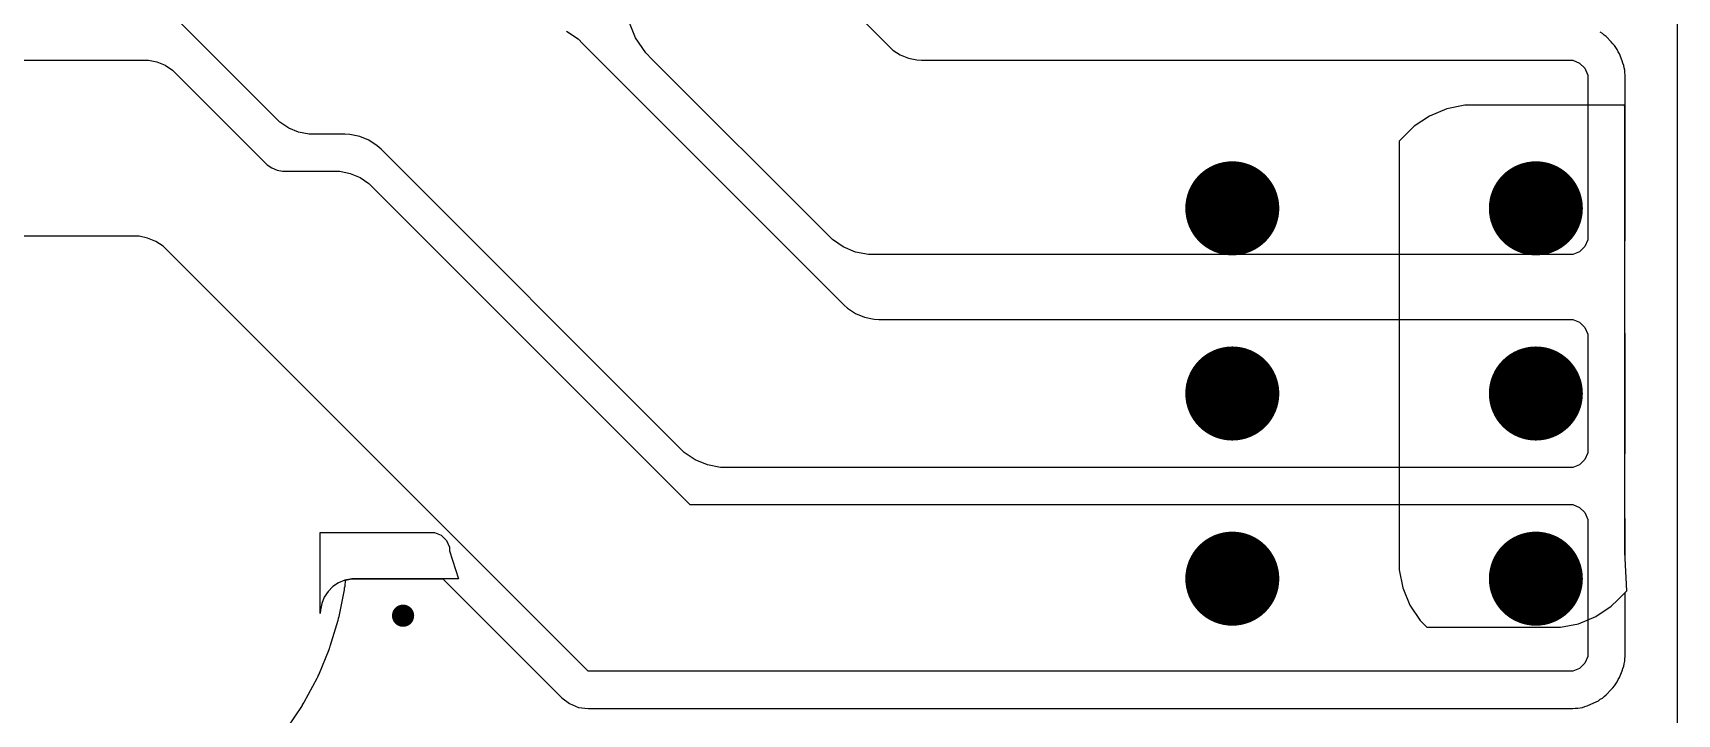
# Model space of a CAD drawing. Header units: millimetres. Extents: x 201 to 305, y 187 to 304.
# Drawn here: x 254 to 298.42, y 249.34 to 267.74 of the extents above; entities that cross this region are included whole.
import ezdxf

# ---------------------------------------------------------------- set-up
doc = ezdxf.new("R2010")
doc.units = ezdxf.units.MM
doc.layers.add('TopLayer', color=1, linetype='Continuous')

# ---------------------------------------------------------------- blocks, each defined once
blk = doc.blocks.new('DG271V_5_0_03P_58')
at = {"layer": 'TopLayer', "const_width": 1.27}
for points in [[(-5.635, 4.1, 1), (-4.365, 4.1, 1)], [(-0.635, 4.1, 1), (0.635, 4.1, 1)], [(4.365, 4.1, 1), (5.635, 4.1, 1)], [(-5.635, -4.1, 1), (-4.365, -4.1, 1)], [(-0.635, -4.1, 1), (0.635, -4.1, 1)], [(4.365, -4.1, 1), (5.635, -4.1, 1)]]:
    blk.add_lwpolyline(points, format="xyb", close=True, dxfattribs=at)

msp = doc.modelspace()

# ---------------------------------------------------------------- linework, layer by layer
at = {"layer": 'TopLayer'}
for p, q in [((298.416, 277.851), (298.416, 230.149)), ((260.573, 265.427), (257.604, 268.396)), ((275.854, 268.646), (277.146, 267.354)), ((270.283, 267.602), (270.096, 268.055)), ((268.413, 267.783), (268.726, 267.574)), ((268.726, 267.574), (268.858, 267.442)), ((268.858, 267.442), (268.858, 267.442)), ((268.858, 267.442), (275.909, 260.391)), ((270.555, 267.195), (270.283, 267.602)), ((296.397, 267.724), (296.34, 267.757)), ((296.444, 267.677), (296.397, 267.724)), ((296.496, 267.637), (296.444, 267.677)), ((296.637, 267.496), (296.496, 267.637)), ((296.677, 267.444), (296.637, 267.496)), ((296.724, 267.397), (296.677, 267.444)), ((296.757, 267.34), (296.724, 267.397)), ((251.354, 267), (257, 267)), ((257, 267), (257.119, 267)), ((257.119, 267), (257.352, 266.954)), ((257.352, 266.954), (257.572, 266.863)), ((270.729, 267.021), (270.555, 267.195)), ((275.47, 262.28), (270.729, 267.021)), ((277.146, 267.354), (277.234, 267.274)), ((277.234, 267.274), (277.431, 267.143)), ((277.431, 267.143), (277.65, 267.052)), ((277.65, 267.052), (277.882, 267.006)), ((277.882, 267.006), (278, 267)), ((278, 267), (278, 267)), ((278, 267), (295.5, 267)), ((295.5, 267), (295.599, 267)), ((295.599, 267), (295.783, 266.924)), ((296.797, 267.287), (296.757, 267.34)), ((296.823, 267.226), (296.797, 267.287)), ((296.856, 267.169), (296.823, 267.226)), ((296.932, 266.985), (296.856, 267.169)), ((296.949, 266.921), (296.932, 266.985)), ((257.572, 266.863), (257.769, 266.73)), ((257.769, 266.73), (257.854, 266.646)), ((257.854, 266.646), (257.854, 266.646)), ((257.854, 266.646), (260.273, 264.227)), ((295.783, 266.924), (295.924, 266.783)), ((295.924, 266.783), (296, 266.599)), ((296, 266.599), (296, 266.5)), ((296, 266.5), (296, 266.5)), ((296, 266.5), (296, 262.25)), ((296.974, 266.86), (296.949, 266.921)), ((296.983, 266.795), (296.974, 266.86)), ((297, 266.731), (296.983, 266.795)), ((297, 266.665), (297, 266.731)), ((297.009, 266.599), (297, 266.665)), ((297.009, 266.5), (297.009, 266.599)), ((297.009, 262.25), (297.009, 266.5)), ((297.009, 266.5), (297.009, 266.5)), ((292.191, 265.685), (291.728, 265.493)), ((292.681, 265.782), (292.191, 265.685)), ((292.932, 265.782), (292.681, 265.782)), ((296.987, 265.782), (292.932, 265.782)), ((296.99, 265.779), (296.987, 265.782)), ((296.987, 265.782), (296.987, 265.782)), ((296.995, 265.772), (296.99, 265.779)), ((296.998, 265.763), (296.995, 265.772)), ((297, 265.754), (296.998, 265.763)), ((297, 265.75), (297, 265.754)), ((297, 253.716), (297, 265.75)), ((260.675, 265.325), (260.573, 265.427)), ((260.573, 265.427), (260.573, 265.427)), ((260.913, 265.166), (260.675, 265.325)), ((261.179, 265.056), (260.913, 265.166)), ((291.312, 265.215), (291.135, 265.038)), ((291.728, 265.493), (291.312, 265.215)), ((261.46, 265), (261.179, 265.056)), ((261.604, 265), (261.46, 265)), ((262.429, 265), (261.604, 265)), ((262.564, 264.993), (262.429, 265)), ((262.429, 265), (262.429, 265)), ((262.829, 264.941), (262.564, 264.993)), ((263.079, 264.837), (262.829, 264.941)), ((263.304, 264.687), (263.079, 264.837)), ((291.135, 265.038), (290.91, 264.813)), ((290.91, 264.813), (290.91, 253.49)), ((291.135, 265.038), (291.135, 265.038)), ((263.404, 264.596), (263.304, 264.687)), ((271.47, 256.53), (263.404, 264.596)), ((260.273, 264.227), (260.329, 264.176)), ((260.329, 264.176), (260.456, 264.092)), ((260.456, 264.092), (260.596, 264.033)), ((260.596, 264.033), (260.745, 264.004)), ((260.745, 264.004), (260.821, 264)), ((260.821, 264), (260.821, 264)), ((260.821, 264), (262.147, 264)), ((262.147, 264), (262.29, 264)), ((262.29, 264), (262.572, 263.944)), ((262.572, 263.944), (262.837, 263.834)), ((262.837, 263.834), (263.075, 263.675)), ((263.075, 263.675), (263.177, 263.573)), ((263.177, 263.573), (263.177, 263.573)), ((263.177, 263.573), (271.75, 255)), ((256.75, 262.25), (248.604, 262.25)), ((256.868, 262.244), (256.75, 262.25)), ((256.75, 262.25), (256.75, 262.25)), ((257.1, 262.198), (256.868, 262.244)), ((257.319, 262.107), (257.1, 262.198)), ((257.516, 261.976), (257.319, 262.107)), ((275.596, 262.154), (275.47, 262.28)), ((275.47, 262.28), (275.47, 262.28)), ((275.892, 261.956), (275.596, 262.154)), ((296, 262.151), (295.924, 261.967)), ((296, 262.25), (296, 262.151)), ((297, 262.085), (297.009, 262.151)), ((297, 259.665), (297, 262.085)), ((297.009, 262.151), (297.009, 262.25)), ((257.604, 261.896), (257.516, 261.976)), ((269, 250.5), (257.604, 261.896)), ((276.222, 261.82), (275.892, 261.956)), ((276.572, 261.75), (276.222, 261.82)), ((276.75, 261.75), (276.572, 261.75)), ((295.5, 261.75), (276.75, 261.75)), ((295.599, 261.75), (295.5, 261.75)), ((295.5, 261.75), (295.5, 261.75)), ((295.783, 261.826), (295.599, 261.75)), ((295.924, 261.967), (295.783, 261.826)), ((275.909, 260.391), (276.006, 260.303)), ((276.006, 260.303), (276.224, 260.158)), ((276.224, 260.158), (276.466, 260.058)), ((276.466, 260.058), (276.723, 260.006)), ((276.723, 260.006), (276.854, 260)), ((276.854, 260), (276.854, 260)), ((276.854, 260), (295.5, 260)), ((295.5, 260), (295.599, 260)), ((295.599, 260), (295.783, 259.924)), ((295.783, 259.924), (295.924, 259.783)), ((295.924, 259.783), (296, 259.599)), ((296, 259.599), (296, 259.5)), ((296, 259.5), (296, 259.5)), ((296, 259.5), (296, 256.5)), ((297.009, 259.599), (297, 259.665)), ((297.009, 259.5), (297.009, 259.599)), ((297.009, 256.5), (297.009, 259.5)), ((297.009, 259.5), (297.009, 259.5)), ((271.596, 256.404), (271.47, 256.53)), ((271.47, 256.53), (271.47, 256.53)), ((271.892, 256.206), (271.596, 256.404)), ((296, 256.401), (295.924, 256.217)), ((296, 256.5), (296, 256.401)), ((297, 256.335), (297.009, 256.401)), ((297, 256.269), (297, 256.335)), ((297.009, 256.401), (297.009, 256.5)), ((272.222, 256.07), (271.892, 256.206)), ((272.572, 256), (272.222, 256.07)), ((272.75, 256), (272.572, 256)), ((295.5, 256), (272.75, 256)), ((295.599, 256), (295.5, 256)), ((295.5, 256), (295.5, 256)), ((295.783, 256.076), (295.599, 256)), ((295.924, 256.217), (295.783, 256.076)), ((297, 254.731), (297, 256.269)), ((297, 256.269), (297, 256.269)), ((271.75, 255), (295.5, 255)), ((295.5, 255), (295.599, 255)), ((295.599, 255), (295.783, 254.924)), ((295.783, 254.924), (295.924, 254.783)), ((295.924, 254.783), (296, 254.599)), ((296, 254.599), (296, 254.5)), ((297, 254.665), (297, 254.731)), ((297, 254.731), (297, 254.731)), ((297.009, 254.599), (297, 254.665)), ((297.009, 254.5), (297.009, 254.599)), ((261.76, 252.056), (261.76, 254.25)), ((261.76, 254.25), (264.75, 254.25)), ((264.75, 254.25), (264.849, 254.25)), ((264.849, 254.25), (265.033, 254.174)), ((265.033, 254.174), (265.174, 254.033)), ((296, 254.5), (296, 254.5)), ((296, 254.5), (296, 251)), ((297.009, 253.546), (297.009, 254.5)), ((297.009, 254.5), (297.009, 254.5)), ((265.174, 254.033), (265.25, 253.849)), ((265.25, 253.849), (265.25, 253.75)), ((265.25, 253.75), (265.5, 253)), ((265.25, 253.75), (265.25, 253.75)), ((297.053, 252.674), (297, 253.716)), ((290.91, 253.49), (290.91, 253.239)), ((290.91, 253.239), (291.007, 252.749)), ((297.053, 252.674), (297.009, 253.546)), ((262.105, 252.786), (261.974, 252.655)), ((262.259, 252.889), (262.105, 252.786)), ((262.43, 252.959), (262.259, 252.889)), ((262.417, 252.701), (262.42, 252.751)), ((262.42, 252.751), (262.432, 252.799)), ((262.612, 252.995), (262.43, 252.959)), ((262.432, 252.799), (262.448, 252.963)), ((262.448, 252.963), (262.612, 252.995)), ((262.704, 253), (262.612, 252.995)), ((262.612, 252.995), (262.704, 253)), ((265.5, 253), (262.704, 253)), ((262.704, 253), (265.074, 253)), ((265.074, 253), (268.287, 249.787)), ((291.007, 252.749), (291.199, 252.287)), ((261.801, 252.33), (261.765, 252.149)), ((261.872, 252.501), (261.801, 252.33)), ((261.974, 252.655), (261.872, 252.501)), ((262.273, 251.979), (262.417, 252.701)), ((291.199, 252.287), (291.477, 251.87)), ((296.633, 252.255), (296.81, 252.431)), ((296.81, 252.431), (297.053, 252.674)), ((296.81, 252.431), (296.81, 252.431)), ((297.009, 252.63), (297.053, 252.674)), ((297.009, 251), (297.009, 252.63)), ((261.765, 252.149), (261.76, 252.056)), ((261.76, 252.056), (261.76, 252.056)), ((262.035, 251.177), (262.249, 251.883)), ((262.249, 251.883), (262.255, 251.917)), ((262.255, 251.917), (262.256, 251.92)), ((262.256, 251.92), (262.259, 251.937)), ((262.259, 251.937), (262.273, 251.979)), ((291.477, 251.87), (291.654, 251.694)), ((295.755, 251.785), (296.217, 251.977)), ((296.217, 251.977), (296.633, 252.255)), ((291.654, 251.694), (291.654, 251.694)), ((291.654, 251.694), (291.66, 251.688)), ((291.66, 251.688), (295.014, 251.688)), ((295.014, 251.688), (295.264, 251.688)), ((295.264, 251.688), (295.755, 251.785)), ((261.72, 250.403), (262.002, 251.084)), ((262.002, 251.084), (262.009, 251.111)), ((262.009, 251.111), (262.014, 251.122)), ((262.014, 251.122), (262.021, 251.146)), ((262.021, 251.146), (262.035, 251.177)), ((296, 251), (296, 250.901)), ((297.009, 250.901), (297.009, 251)), ((295.783, 250.576), (295.599, 250.5)), ((295.924, 250.717), (295.783, 250.576)), ((296, 250.901), (295.924, 250.717)), ((296.856, 250.331), (296.932, 250.515)), ((296.932, 250.515), (296.949, 250.578)), ((296.949, 250.578), (296.974, 250.64)), ((296.974, 250.64), (296.983, 250.705)), ((296.983, 250.705), (297, 250.769)), ((297, 250.835), (297.009, 250.901)), ((297, 250.769), (297, 250.835)), ((261.33, 249.664), (261.678, 250.314)), ((261.678, 250.314), (261.685, 250.334)), ((261.685, 250.334), (261.695, 250.352)), ((261.695, 250.352), (261.706, 250.38)), ((261.706, 250.38), (261.72, 250.403)), ((295.5, 250.5), (269, 250.5)), ((295.599, 250.5), (295.5, 250.5)), ((295.5, 250.5), (295.5, 250.5)), ((296.677, 250.056), (296.724, 250.103)), ((296.724, 250.103), (296.757, 250.16)), ((296.757, 250.16), (296.797, 250.212)), ((296.797, 250.212), (296.823, 250.274)), ((296.823, 250.274), (296.856, 250.331)), ((261.287, 249.595), (261.302, 249.617)), ((261.302, 249.617), (261.318, 249.646)), ((261.318, 249.646), (261.33, 249.664)), ((268.287, 249.787), (268.287, 249.787)), ((268.287, 249.787), (268.496, 249.627)), ((268.496, 249.627), (268.739, 249.526)), ((295.985, 249.568), (296.169, 249.644)), ((296.169, 249.644), (296.226, 249.677)), ((296.226, 249.677), (296.288, 249.703)), ((296.288, 249.703), (296.34, 249.743)), ((296.34, 249.743), (296.397, 249.776)), ((296.397, 249.776), (296.444, 249.823)), ((296.444, 249.823), (296.496, 249.863)), ((296.496, 249.863), (296.637, 250.004)), ((296.637, 250.004), (296.677, 250.056)), ((260.87, 248.967), (261.279, 249.579)), ((261.279, 249.579), (261.287, 249.595)), ((268.739, 249.526), (269, 249.491)), ((269, 249.491), (295.5, 249.491)), ((295.5, 249.491), (295.5, 249.491)), ((295.5, 249.491), (295.599, 249.491)), ((295.599, 249.491), (295.665, 249.5)), ((295.665, 249.5), (295.731, 249.5)), ((295.731, 249.5), (295.795, 249.517)), ((295.795, 249.517), (295.86, 249.526)), ((295.86, 249.526), (295.922, 249.551)), ((295.922, 249.551), (295.985, 249.568))]:
    msp.add_line(p, q, dxfattribs=at)
at = {"layer": 'TopLayer', "const_width": 0.3}
msp.add_lwpolyline([(263.85, 252, 1), (264.15, 252, 1)], format="xyb", close=True, dxfattribs=at)

# ---------------------------------------------------------------- block references
at = {"rotation": 90}
msp.add_blockref('DG271V_5_0_03P_58', (290.5, 258), dxfattribs=at)

doc.saveas('drawing.dxf')
